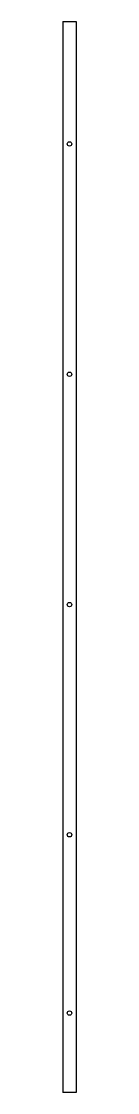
# Model space of a CAD drawing. Header units: millimetres. Extents: x 0 to 18, y 0 to 1466.
import ezdxf

# ---------------------------------------------------------------- set-up
doc = ezdxf.new("R2010")
doc.units = ezdxf.units.MM
doc.layers.get('0').update_dxf_attribs({"linetype": 'CONTINUOUS'})

msp = doc.modelspace()

# ---------------------------------------------------------------- linework, layer by layer
for p, q in [((0, 1466), (0, 0)), ((0, 1466), (18, 1466)), ((18, 1466), (18, 0)), ((18, 0), (0, 0))]:
    msp.add_line(p, q)
for centre in [(9, 1298.3), (9, 983.1), (9, 667.9), (9, 352.8), (9, 108.8)]:
    msp.add_circle(centre, 3)

doc.saveas('drawing.dxf')
